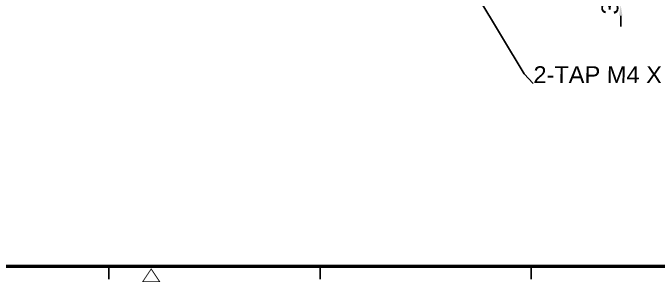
# Model space of a CAD drawing. Extents: x -425 to 6552, y -3049 to 3105.
# Drawn here: x -69.9 to 82.9, y -3030.9 to -2967.3 of the extents above; entities that cross this region are included whole.
import ezdxf

# ---------------------------------------------------------------- set-up
doc = ezdxf.new("R2010")
doc.units = 0
doc.header["$PDMODE"] = 3
doc.header["$PDSIZE"] = 1.5
doc.layers.get('0').update_dxf_attribs({"linetype": 'CONTINUOUS'})
doc.layers.get('DEFPOINTS').update_dxf_attribs({"linetype": 'CONTINUOUS'})
doc.layers.add('DIM', color=1, linetype='CONTINUOUS')
doc.styles.add('OMI-1', font='arial.ttf', dxfattribs={"oblique": 1})
doc.dimstyles.new('1', dxfattribs={"dimtxt": 4, "dimasz": 2.5, "dimexe": 0.8, "dimexo": 0.3, "dimgap": 0.5, "dimtad": 1, "dimtoh": 1, "dimdec": 1, "dimzin": 0, "dimtxsty": 'OMI-1', "dimcen": 0, "dimclrd": 256, "dimclre": 256, "dimclrt": 256, "dimazin": 3, "dimtfac": 0.8, "dimtdec": 1, "dimtix": 1, "dimtmove": 0, "dimatfit": 3, "dimtolj": 1, "dimtzin": 0})

# ---------------------------------------------------------------- blocks, each defined once
blk = doc.blocks.new('*D6941')
at = {"layer": 'DEFPOINTS', "color": 0}
for p in [(103.51, -2962.16), (74.03, -2965.46), (81.77, -2965.46)]:
    blk.add_point(p, dxfattribs=at)
at = {"layer": 'DIM'}
for p, q in [((74.03, -2959.66), (74.03, -2957.16)), ((103.21, -2962.16), (73.23, -2962.16)), ((74.03, -2962.16), (74.03, -2965.46)), ((81.47, -2965.46), (73.23, -2965.46)), ((74.03, -2967.96), (74.03, -2970.46))]:
    blk.add_line(p, q, dxfattribs=at)
for points in [[(73.62, -2959.66), (74.45, -2959.66), (74.03, -2962.16)], [(74.45, -2967.96), (73.62, -2967.96), (74.03, -2965.46)]]:
    blk.add_solid(points, dxfattribs=at)
at = {"layer": 'DIM', "insert": (71.49, -2963.81), "char_height": 4, "attachment_point": 5, "rotation": 90, "style": 'OMI-1'}
blk.add_mtext('\\A1;3.3', dxfattribs=at)

msp = doc.modelspace()

# ---------------------------------------------------------------- linework, layer by layer
for p, q in [((-47.15, -3027.22), (-47.15, -3030.22)), ((2.85, -3027.22), (2.85, -3030.22)), ((52.85, -3027.22), (52.85, -3030.22))]:
    msp.add_line(p, q)
for points, const_width in [([(302.85, -2647.22), (-247.15, -2647.22), (-247.15, -3027.22), (302.85, -3027.22)], 0.8), ([(-37.15, -3027.82), (-35.15, -3030.82), (-39.15, -3030.82)], 0.2)]:
    msp.add_lwpolyline(points, close=True, dxfattribs=dict(const_width=const_width))

# ---------------------------------------------------------------- texts
at = {"layer": 'DIM', "insert": (53.32, -2979.89), "char_height": 4, "attachment_point": 1, "style": 'OMI-1'}
msp.add_mtext('2-TAP M4 X DP15', dxfattribs=at)

# ---------------------------------------------------------------- dimensions: what is measured, and where the dimension line sits
at = {"layer": 'DIM'}
dim = msp.add_linear_dim(base=(74.03, -2965.46), p1=(103.51, -2962.16), p2=(81.77, -2965.46), angle=90, dimstyle='1', dxfattribs=at)
dim.commit()
dim.dimension.update_dxf_attribs({"geometry": '*D6941', "text_midpoint": (71.49, -2963.81)})

# ---------------------------------------------------------------- leaders
msp.add_leader([(34.76, -2954.46), (51.13, -2981.69), (53.32, -2983.98)], dimstyle='1', override={"dimgap": 0.5, "dimtad": 0}, dxfattribs=at)

doc.saveas('drawing.dxf')
